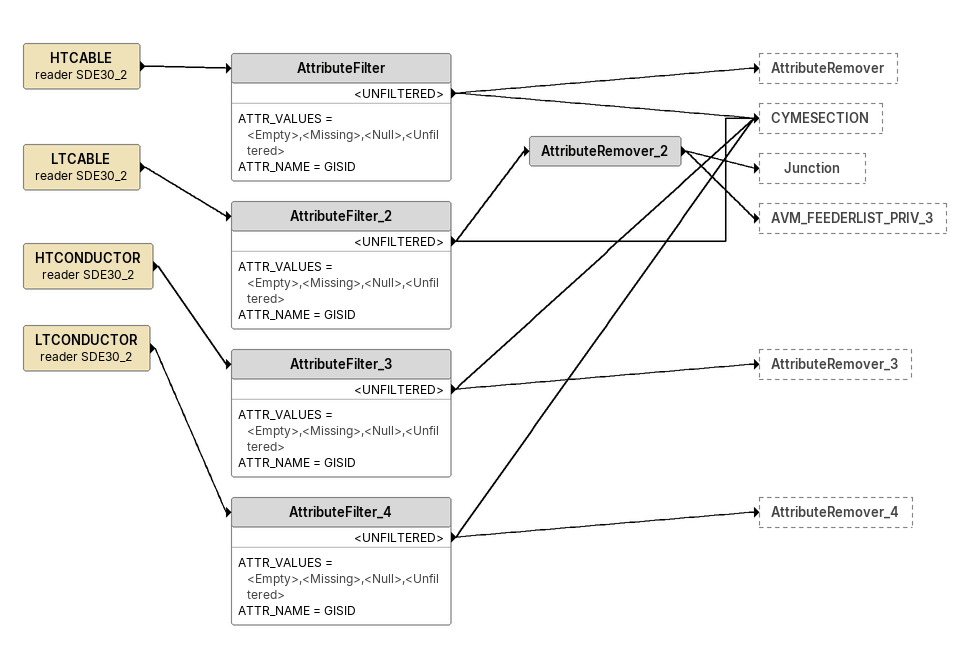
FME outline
HTCABLE (reader SDE30_2)
    -> AttributeFilter
AttributeFilter
    ATTR_VALUES = <Empty>,<Missing>,<Null>,<Unfiltered>
    ATTR_NAME = GISID
    <UNFILTERED> -> AttributeRemover
    <UNFILTERED> -> CYMESECTION
LTCABLE (reader SDE30_2)
    -> AttributeFilter_2
AttributeFilter_2
    ATTR_VALUES = <Empty>,<Missing>,<Null>,<Unfiltered>
    ATTR_NAME = GISID
    <UNFILTERED> -> AttributeRemover_2
    <UNFILTERED> -> CYMESECTION
AttributeRemover_2
    -> Junction
    -> AVM_FEEDERLIST_PRIV_3
HTCONDUCTOR (reader SDE30_2)
    -> AttributeFilter_3
AttributeFilter_3
    ATTR_VALUES = <Empty>,<Missing>,<Null>,<Unfiltered>
    ATTR_NAME = GISID
    <UNFILTERED> -> AttributeRemover_3
    <UNFILTERED> -> CYMESECTION
LTCONDUCTOR (reader SDE30_2)
    -> AttributeFilter_4
AttributeFilter_4
    ATTR_VALUES = <Empty>,<Missing>,<Null>,<Unfiltered>
    ATTR_NAME = GISID
    <UNFILTERED> -> AttributeRemover_4
    <UNFILTERED> -> CYMESECTION
